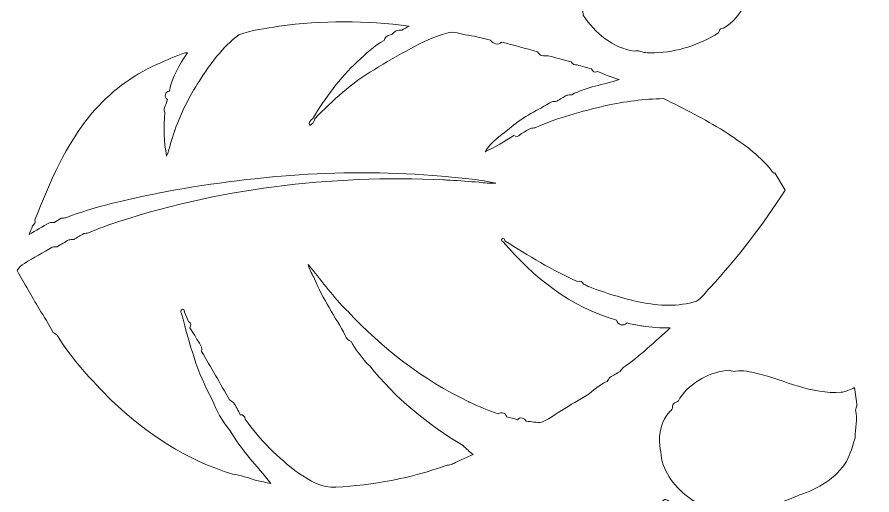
# Model space of a CAD drawing. Header units: millimetres. Extents: x 1315 to 1877, y -2074 to -1612.
# Drawn here: x 1727.9 to 1784, y -1742.3 to -1710.9 of the extents above; entities that cross this region are included whole.
import ezdxf

# ---------------------------------------------------------------- set-up
doc = ezdxf.new("R2010")
doc.units = ezdxf.units.MM
doc.header["$MEASUREMENT"] = 0
doc.layers.add('Layer 1', color=7, linetype='Continuous')

msp = doc.modelspace()

# ---------------------------------------------------------------- linework, layer by layer
at = {"layer": 'Layer 1', "color": 250, "lineweight": 9}
for points, knots in [([(1768.3881, -1713.1938), (1766.9894, -1712.9785), (1765.7933, -1712.0002), (1765.0351, -1710.833), (1765.0351, -1710.833), (1765.0282, -1710.7831), (1765.013, -1710.6843), (1765.0063, -1710.6343), (1765.0063, -1710.6343), (1765.0326, -1710.4399), (1764.9241, -1710.2769), (1764.7812, -1710.1537), (1764.7812, -1710.1537), (1764.5959, -1709.9749), (1764.5282, -1709.7189), (1764.4427, -1709.4826), (1764.4427, -1709.4826), (1766.0065, -1709.3936), (1767.5194, -1708.923), (1769.0149, -1708.5107), (1769.0149, -1708.5107), (1769.1541, -1708.5286), (1769.2694, -1708.4835), (1769.3596, -1708.3756), (1769.3596, -1708.3756), (1769.4427, -1708.3327), (1769.6104, -1708.2473), (1769.6935, -1708.2044), (1769.6935, -1708.2044), (1769.7026, -1708.2015), (1769.7199, -1708.1938), (1769.7277, -1708.1905), (1769.7277, -1708.1905), (1770.099, -1708.0532), (1770.4345, -1707.8372), (1770.8033, -1707.6936), (1770.8033, -1707.6936), (1770.8112, -1707.6903), (1770.8267, -1707.6836), (1770.8345, -1707.6803), (1770.8345, -1707.6803), (1771.2716, -1707.5185), (1771.6459, -1707.2311), (1772.0724, -1707.0486), (1772.0724, -1707.0486), (1772.2111, -1707.0279), (1772.3118, -1706.9569), (1772.3744, -1706.8344), (1772.3744, -1706.8344), (1772.6841, -1706.5181), (1773.102, -1706.3167), (1773.4362, -1706.021), (1773.4362, -1706.021), (1774.6259, -1705.0274), (1775.7491, -1703.8674), (1776.3662, -1702.4246), (1776.3662, -1702.4246), (1776.4799, -1702.3409), (1776.5459, -1702.2315), (1776.5659, -1702.0943), (1776.5659, -1702.0943), (1776.7399, -1701.3563), (1776.974, -1700.6337), (1777.1622, -1699.8983), (1777.1622, -1699.8983), (1777.2697, -1699.0926), (1777.3622, -1698.2771), (1777.308, -1697.461), (1777.308, -1697.461), (1777.1629, -1695.9612), (1776.7393, -1694.4119), (1775.6843, -1693.286), (1775.6843, -1693.286), (1774.6427, -1692.072), (1773.0804, -1691.4604), (1772.0631, -1690.2229), (1772.0631, -1690.2229), (1771.695, -1689.763), (1771.5491, -1689.1795), (1771.5379, -1688.6002), (1771.5379, -1688.6002), (1771.6497, -1688.6517), (1771.8733, -1688.7561), (1771.9853, -1688.8076), (1771.9853, -1688.8076), (1772.1556, -1688.9754), (1772.3921, -1689.008), (1772.6189, -1688.9718), (1772.6189, -1688.9718), (1772.8688, -1688.9764), (1773.1095, -1689.0732), (1773.3592, -1689.038), (1773.3592, -1689.038), (1773.4989, -1689.0245), (1773.637, -1689.0159), (1773.7757, -1689.0105), (1773.7757, -1689.0105), (1774.858, -1688.9558), (1775.9468, -1688.7794), (1777.0288, -1688.9099), (1777.0288, -1688.9099), (1777.7734, -1689.01), (1778.3763, -1689.4841), (1778.9335, -1689.9496), (1778.9335, -1689.9496), (1780.2094, -1691.0459), (1781.31, -1692.3544), (1782.1496, -1693.813), (1782.1496, -1693.813), (1782.1545, -1693.8198), (1782.1619, -1693.8328), (1782.1656, -1693.8393), (1782.1656, -1693.8393), (1782.2442, -1693.9721), (1782.3149, -1694.1084), (1782.3762, -1694.2488), (1782.3762, -1694.2488), (1782.4086, -1694.3744), (1782.4712, -1694.4808), (1782.5649, -1694.5685), (1782.5649, -1694.5685), (1783.2745, -1695.8224), (1783.7185, -1697.2333), (1783.8771, -1698.6642), (1783.8771, -1698.6642), (1783.8847, -1698.8048), (1783.8925, -1698.9455), (1783.8977, -1699.0855), (1783.8977, -1699.0855), (1783.9874, -1700.2751), (1783.7545, -1701.459), (1783.3725, -1702.5825), (1783.3725, -1702.5825), (1783.3267, -1702.6343), (1783.2362, -1702.7384), (1783.1913, -1702.7917), (1783.1913, -1702.7917), (1782.744, -1704.1564), (1781.7225, -1705.2459), (1780.7075, -1706.2274), (1780.7075, -1706.2274), (1780.2121, -1706.6997), (1779.6453, -1707.0875), (1779.1115, -1707.5146), (1779.1115, -1707.5146), (1778.6858, -1707.873), (1778.0718, -1707.9954), (1777.5454, -1707.8101), (1777.5454, -1707.8101), (1777.4778, -1707.8215), (1777.3425, -1707.8446), (1777.2748, -1707.8561), (1777.2748, -1707.8561), (1776.4051, -1707.6127), (1775.463, -1707.6115), (1774.6444, -1708.0273), (1774.6444, -1708.0273), (1774.618, -1708.0679), (1774.5635, -1708.1504), (1774.536, -1708.1907), (1774.536, -1708.1907), (1775.1434, -1708.6331), (1775.5433, -1709.3404), (1775.6888, -1710.0692), (1775.6888, -1710.0692), (1775.3476, -1710.6979), (1774.8806, -1711.3301), (1774.2418, -1711.6707), (1774.2418, -1711.6707), (1774.0882, -1711.6805), (1773.9911, -1711.7537), (1773.9496, -1711.889), (1773.9496, -1711.889), (1773.9496, -1711.889), (1773.9187, -1711.9861), (1773.9187, -1711.9861), (1773.9187, -1711.9861), (1772.6602, -1712.7617), (1771.2104, -1713.2622), (1769.7246, -1713.2971), (1769.7246, -1713.2971), (1769.4089, -1713.2976), (1769.0804, -1713.3248), (1768.7806, -1713.2035), (1768.7806, -1713.2035), (1768.6516, -1713.1486), (1768.5221, -1713.1458), (1768.3881, -1713.1938)], [0, 0, 0, 0, 0.0208333, 0.0208333, 0.0208333, 0.0208333, 0.0416667, 0.0416667, 0.0416667, 0.0416667, 0.0625, 0.0625, 0.0625, 0.0625, 0.0833333, 0.0833333, 0.0833333, 0.0833333, 0.1041667, 0.1041667, 0.1041667, 0.1041667, 0.125, 0.125, 0.125, 0.125, 0.1458333, 0.1458333, 0.1458333, 0.1458333, 0.1666667, 0.1666667, 0.1666667, 0.1666667, 0.1875, 0.1875, 0.1875, 0.1875, 0.2083333, 0.2083333, 0.2083333, 0.2083333, 0.2291667, 0.2291667, 0.2291667, 0.2291667, 0.25, 0.25, 0.25, 0.25, 0.2708333, 0.2708333, 0.2708333, 0.2708333, 0.2916667, 0.2916667, 0.2916667, 0.2916667, 0.3125, 0.3125, 0.3125, 0.3125, 0.3333333, 0.3333333, 0.3333333, 0.3333333, 0.3541667, 0.3541667, 0.3541667, 0.3541667, 0.375, 0.375, 0.375, 0.375, 0.3958333, 0.3958333, 0.3958333, 0.3958333, 0.4166667, 0.4166667, 0.4166667, 0.4166667, 0.4375, 0.4375, 0.4375, 0.4375, 0.4583333, 0.4583333, 0.4583333, 0.4583333, 0.4791667, 0.4791667, 0.4791667, 0.4791667, 0.5, 0.5, 0.5, 0.5, 0.5208333, 0.5208333, 0.5208333, 0.5208333, 0.5416667, 0.5416667, 0.5416667, 0.5416667, 0.5625, 0.5625, 0.5625, 0.5625, 0.5833333, 0.5833333, 0.5833333, 0.5833333, 0.6041667, 0.6041667, 0.6041667, 0.6041667, 0.625, 0.625, 0.625, 0.625, 0.6458333, 0.6458333, 0.6458333, 0.6458333, 0.6666667, 0.6666667, 0.6666667, 0.6666667, 0.6875, 0.6875, 0.6875, 0.6875, 0.7083333, 0.7083333, 0.7083333, 0.7083333, 0.7291667, 0.7291667, 0.7291667, 0.7291667, 0.75, 0.75, 0.75, 0.75, 0.7708333, 0.7708333, 0.7708333, 0.7708333, 0.7916667, 0.7916667, 0.7916667, 0.7916667, 0.8125, 0.8125, 0.8125, 0.8125, 0.8333333, 0.8333333, 0.8333333, 0.8333333, 0.8541667, 0.8541667, 0.8541667, 0.8541667, 0.875, 0.875, 0.875, 0.875, 0.8958333, 0.8958333, 0.8958333, 0.8958333, 0.9166667, 0.9166667, 0.9166667, 0.9166667, 0.9375, 0.9375, 0.9375, 0.9375, 0.9583333, 0.9583333, 0.9583333, 0.9583333, 1, 1, 1, 1]), ([(1732.7769, -1717.2718), (1733.9278, -1715.9035), (1735.3968, -1714.8017), (1737.0225, -1714.063), (1737.0225, -1714.063), (1737.0346, -1714.0574), (1737.0583, -1714.0483), (1737.0693, -1714.0435), (1737.0693, -1714.0435), (1737.6694, -1713.8027), (1738.2432, -1713.4902), (1738.867, -1713.3059), (1738.867, -1713.3059), (1738.884, -1713.3037), (1738.9176, -1713.301), (1738.9347, -1713.2988), (1738.9347, -1713.2988), (1738.9347, -1713.2988), (1739.0393, -1713.3054), (1739.0393, -1713.3054), (1739.0393, -1713.3054), (1738.5019, -1714.063), (1738.0476, -1714.8932), (1737.8588, -1715.8096), (1737.8588, -1715.8096), (1737.5754, -1715.8453), (1737.4951, -1716.2051), (1737.7304, -1716.3607), (1737.7304, -1716.3607), (1737.6824, -1716.5047), (1737.6391, -1716.6489), (1737.5916, -1716.791), (1737.5916, -1716.791), (1737.4852, -1716.9291), (1737.478, -1717.0724), (1737.5688, -1717.2184), (1737.5688, -1717.2184), (1737.4812, -1718.1723), (1737.489, -1719.1458), (1737.6798, -1720.0868), (1737.6798, -1720.0868), (1737.9042, -1719.5563), (1737.9769, -1718.9778), (1738.1947, -1718.4436), (1738.1947, -1718.4436), (1738.1999, -1718.4314), (1738.2079, -1718.4083), (1738.2119, -1718.3968), (1738.2119, -1718.3968), (1738.6224, -1717.2696), (1739.147, -1716.1786), (1739.8073, -1715.1741), (1739.8073, -1715.1741), (1740.5364, -1714.0455), (1741.344, -1712.9311), (1742.4182, -1712.1055), (1742.4182, -1712.1055), (1743.2601, -1711.7887), (1744.1764, -1711.7193), (1745.0569, -1711.5484), (1745.0569, -1711.5484), (1747.8846, -1711.1721), (1750.7699, -1711.1614), (1753.5986, -1711.544), (1753.5986, -1711.544), (1753.4359, -1711.6322), (1753.2753, -1711.7193), (1753.117, -1711.8049), (1753.117, -1711.8049), (1752.8601, -1711.7703), (1752.6293, -1711.8994), (1752.4761, -1712.0937), (1752.4761, -1712.0937), (1752.4761, -1712.0937), (1752.3688, -1712.1222), (1752.3688, -1712.1222), (1752.3688, -1712.1222), (1752.1757, -1712.1531), (1751.9744, -1712.2882), (1751.967, -1712.4972), (1751.967, -1712.4972), (1751.2855, -1712.8218), (1750.7574, -1713.3739), (1750.2051, -1713.8711), (1750.2051, -1713.8711), (1749.0566, -1714.9722), (1748.08, -1716.2486), (1747.2777, -1717.6198), (1747.2777, -1717.6198), (1747.1012, -1717.6976), (1746.9813, -1717.897), (1747.0842, -1718.0772), (1747.0842, -1718.0772), (1747.2571, -1717.9878), (1747.3577, -1717.8133), (1747.4001, -1717.6253), (1747.4001, -1717.6253), (1748.5934, -1716.4356), (1749.832, -1715.2579), (1751.3025, -1714.412), (1751.3025, -1714.412), (1752.0787, -1713.9056), (1752.8803, -1713.4426), (1753.7088, -1713.0238), (1753.7088, -1713.0238), (1754.4481, -1712.5801), (1755.2489, -1712.2505), (1756.0735, -1711.9989), (1756.0735, -1711.9989), (1756.5341, -1711.8496), (1756.9961, -1712.0878), (1757.4567, -1712.1311), (1757.4567, -1712.1311), (1757.4687, -1712.1334), (1757.4962, -1712.1388), (1757.5094, -1712.1403), (1757.5094, -1712.1403), (1757.9937, -1712.2218), (1758.4663, -1712.3622), (1758.9472, -1712.4671), (1758.9472, -1712.4671), (1759.1237, -1712.6872), (1759.438, -1712.8367), (1759.6727, -1712.5983), (1759.6727, -1712.5983), (1760.4658, -1712.7853), (1761.2476, -1713.0138), (1762.0354, -1713.2234), (1762.0354, -1713.2234), (1762.145, -1713.513), (1762.4654, -1713.5199), (1762.7269, -1713.4938), (1762.7269, -1713.4938), (1763.2364, -1713.6188), (1763.7382, -1713.7727), (1764.25, -1713.8964), (1764.25, -1713.8964), (1764.3319, -1714.0537), (1764.4609, -1714.118), (1764.6392, -1714.088), (1764.6392, -1714.088), (1764.9458, -1714.1793), (1765.2564, -1714.2669), (1765.5662, -1714.3562), (1765.5662, -1714.3562), (1765.6427, -1714.5382), (1765.775, -1714.5975), (1765.9647, -1714.5348), (1765.9647, -1714.5348), (1766.4427, -1714.7057), (1766.9122, -1714.9013), (1767.3963, -1715.0563), (1767.3963, -1715.0563), (1766.3609, -1715.398), (1765.2472, -1715.5329), (1764.2765, -1716.0495), (1764.2765, -1716.0495), (1764.1971, -1716.0573), (1764.0388, -1716.0742), (1763.9582, -1716.0827), (1763.9582, -1716.0827), (1763.7322, -1716.2151), (1763.5086, -1716.3462), (1763.2889, -1716.4812), (1763.2889, -1716.4812), (1763.2076, -1716.4886), (1763.0456, -1716.5044), (1762.965, -1716.513), (1762.965, -1716.513), (1762.0688, -1717.0552), (1761.0973, -1717.4882), (1760.3009, -1718.1789), (1760.3009, -1718.1789), (1759.7022, -1718.6832), (1758.9839, -1719.1026), (1758.5971, -1719.8065), (1758.5971, -1719.8065), (1759.2365, -1719.4804), (1759.8671, -1719.1287), (1760.4665, -1718.731), (1760.4665, -1718.731), (1760.6191, -1718.8335), (1760.7627, -1718.8098), (1760.8985, -1718.6564), (1760.8985, -1718.6564), (1761.1187, -1718.5273), (1761.3399, -1718.3975), (1761.5603, -1718.2637), (1761.5603, -1718.2637), (1761.6403, -1718.2541), (1761.7986, -1718.2372), (1761.8781, -1718.2293), (1761.8781, -1718.2293), (1763.3511, -1717.5485), (1764.9366, -1717.1463), (1766.5104, -1716.7661), (1766.5104, -1716.7661), (1767.7584, -1716.5015), (1769.0263, -1716.3292), (1770.3028, -1716.3062), (1770.3028, -1716.3062), (1771.661, -1716.9571), (1772.9942, -1717.6624), (1774.2802, -1718.4469), (1774.2802, -1718.4469), (1775.3982, -1719.1975), (1776.5658, -1719.9468), (1777.394, -1721.0302), (1777.394, -1721.0302), (1777.4287, -1721.0743), (1777.4957, -1721.1638), (1777.5293, -1721.2084), (1777.5293, -1721.2084), (1777.5293, -1721.2084), (1777.6208, -1721.1739), (1777.6208, -1721.1739), (1777.6208, -1721.1739), (1777.6208, -1721.1739), (1778.2896, -1722.3281), (1778.2896, -1722.3281), (1778.2896, -1722.3281), (1776.8178, -1724.5961), (1775.1907, -1726.7646), (1773.3476, -1728.7449), (1773.3476, -1728.7449), (1773.0537, -1729.0344), (1772.8237, -1729.4075), (1772.4683, -1729.6196), (1772.4683, -1729.6196), (1771.273, -1729.9989), (1769.992, -1729.9191), (1768.7763, -1729.6882), (1768.7763, -1729.6882), (1767.6263, -1729.4179), (1766.4918, -1729.0925), (1765.3929, -1728.6596), (1765.3929, -1728.6596), (1765.3843, -1728.6554), (1765.3661, -1728.6477), (1765.3575, -1728.6434), (1765.3575, -1728.6434), (1765.2835, -1728.6054), (1765.1348, -1728.5281), (1765.0601, -1728.4888), (1765.0601, -1728.4888), (1764.974, -1728.314), (1764.8403, -1728.26), (1764.6584, -1728.3257), (1764.6584, -1728.3257), (1762.9862, -1727.5892), (1761.4283, -1726.6307), (1759.8875, -1725.6544), (1759.8875, -1725.6544), (1759.8891, -1725.351), (1759.4948, -1725.5489), (1759.7712, -1725.7066), (1759.7712, -1725.7066), (1761.7274, -1728.0358), (1764.2527, -1730.0309), (1767.219, -1730.8565), (1767.219, -1730.8565), (1767.2953, -1731.1806), (1767.6781, -1731.2874), (1767.9108, -1731.0455), (1767.9108, -1731.0455), (1768.2093, -1731.1309), (1768.5147, -1731.1831), (1768.8242, -1731.2269), (1768.8242, -1731.2269), (1768.8363, -1731.2291), (1768.8614, -1731.2329), (1768.8733, -1731.2351), (1768.8733, -1731.2351), (1769.4908, -1731.3617), (1770.1221, -1731.3673), (1770.7492, -1731.3707), (1770.7492, -1731.3707), (1769.743, -1732.2716), (1768.762, -1733.216), (1767.6486, -1733.9819), (1767.6486, -1733.9819), (1767.6003, -1734.0465), (1767.5053, -1734.1749), (1767.4583, -1734.2388), (1767.4583, -1734.2388), (1767.2296, -1734.3638), (1767.0047, -1734.4925), (1766.7827, -1734.6211), (1766.7827, -1734.6211), (1766.7352, -1734.6868), (1766.6432, -1734.8182), (1766.5956, -1734.8839), (1766.5956, -1734.8839), (1766.2978, -1735.0397), (1766.0061, -1735.2088), (1765.7536, -1735.4299), (1765.7536, -1735.4299), (1765.2428, -1735.8879), (1764.6041, -1736.1571), (1764.0364, -1736.5303), (1764.0364, -1736.5303), (1763.4469, -1736.8582), (1762.9272, -1737.2984), (1762.3083, -1737.5699), (1762.3083, -1737.5699), (1761.9679, -1737.6021), (1761.6284, -1737.5436), (1761.2943, -1737.4972), (1761.2943, -1737.4972), (1761.1667, -1737.293), (1760.8765, -1737.1983), (1760.7133, -1737.4153), (1760.7133, -1737.4153), (1760.4792, -1737.3354), (1760.24, -1737.2708), (1760, -1737.2204), (1760, -1737.2204), (1759.9595, -1736.9504), (1759.6632, -1736.8898), (1759.4567, -1737.0109), (1759.4567, -1737.0109), (1758.8014, -1736.8268), (1758.1863, -1736.5353), (1757.5706, -1736.2533), (1757.5706, -1736.2533), (1757.5591, -1736.2493), (1757.5358, -1736.2382), (1757.5255, -1736.2335), (1757.5255, -1736.2335), (1754.5189, -1734.7925), (1751.8204, -1732.7252), (1749.5719, -1730.2717), (1749.5719, -1730.2717), (1749.5118, -1730.218), (1749.3916, -1730.1134), (1749.3302, -1730.0603), (1749.3302, -1730.0603), (1748.5162, -1729.1566), (1747.7727, -1728.1953), (1747.0157, -1727.2448), (1747.0157, -1727.2448), (1747.0157, -1727.2448), (1746.9769, -1727.2015), (1746.9769, -1727.2015), (1746.9769, -1727.2015), (1746.9803, -1727.2286), (1746.9884, -1727.2821), (1746.9929, -1727.3084), (1746.9929, -1727.3084), (1747.0963, -1727.6031), (1747.2558, -1727.8728), (1747.3898, -1728.1543), (1747.3898, -1728.1543), (1747.9024, -1729.4741), (1748.7536, -1730.6237), (1749.4087, -1731.8731), (1749.4087, -1731.8731), (1749.4665, -1732.0597), (1749.6087, -1732.2049), (1749.7962, -1732.2675), (1749.7962, -1732.2675), (1750.0423, -1732.782), (1750.4361, -1733.2003), (1750.7727, -1733.6548), (1750.7727, -1733.6548), (1750.8345, -1733.706), (1750.9557, -1733.8069), (1751.0174, -1733.8583), (1751.0174, -1733.8583), (1752.6855, -1735.9878), (1754.8296, -1737.7207), (1757.144, -1739.109), (1757.144, -1739.109), (1757.3584, -1739.3103), (1757.5757, -1739.5114), (1757.8019, -1739.7013), (1757.8019, -1739.7013), (1757.4052, -1739.8501), (1757.0206, -1740.0302), (1756.6444, -1740.2223), (1756.6444, -1740.2223), (1756.5725, -1740.2563), (1756.426, -1740.3228), (1756.3522, -1740.3563), (1756.3522, -1740.3563), (1756.2731, -1740.3701), (1756.1159, -1740.397), (1756.0369, -1740.4108), (1756.0369, -1740.4108), (1753.7173, -1741.2551), (1751.2557, -1741.7066), (1748.7927, -1741.8392), (1748.7927, -1741.8392), (1747.8741, -1741.9392), (1747.0849, -1741.371), (1746.3397, -1740.921), (1746.3397, -1740.921), (1745.0091, -1739.9224), (1743.7884, -1738.744), (1742.8408, -1737.3721), (1742.8408, -1737.3721), (1742.8102, -1737.1638), (1742.7011, -1737.068), (1742.5138, -1737.0849), (1742.5138, -1737.0849), (1742.3854, -1736.8077), (1742.2294, -1736.5467), (1742.0775, -1736.2847), (1742.0775, -1736.2847), (1742.0119, -1736.2372), (1741.8811, -1736.1434), (1741.8154, -1736.0958), (1741.8154, -1736.0958), (1741.2068, -1735.035), (1740.589, -1733.9793), (1739.9735, -1732.9223), (1739.9735, -1732.9223), (1740.0107, -1732.7281), (1739.9581, -1732.5294), (1739.8293, -1732.3809), (1739.8293, -1732.3809), (1739.6138, -1732.0459), (1739.4303, -1731.6921), (1739.2, -1731.3686), (1739.2, -1731.3686), (1739.3077, -1731.2145), (1739.2802, -1731.0746), (1739.1167, -1730.9479), (1739.1167, -1730.9479), (1739.0191, -1730.7506), (1738.9235, -1730.5539), (1738.8498, -1730.3476), (1738.8498, -1730.3476), (1738.8664, -1729.9833), (1738.472, -1730.1783), (1738.6614, -1730.4338), (1738.6614, -1730.4338), (1739.1694, -1732.3629), (1739.6682, -1734.334), (1740.6788, -1736.0728), (1740.6788, -1736.0728), (1740.9224, -1736.8044), (1741.3239, -1737.4839), (1741.8149, -1738.0782), (1741.8149, -1738.0782), (1742.5589, -1739.3677), (1743.5956, -1740.4419), (1744.5284, -1741.59), (1744.5284, -1741.59), (1744.2036, -1741.5308), (1743.8813, -1741.4623), (1743.5579, -1741.3974), (1743.5579, -1741.3974), (1743.0597, -1741.2049), (1742.5404, -1741.0763), (1742.0165, -1740.9765), (1742.0165, -1740.9765), (1739.0097, -1740.0782), (1736.3205, -1738.2988), (1734.066, -1736.1406), (1734.066, -1736.1406), (1732.7411, -1734.8301), (1731.4736, -1733.4312), (1730.4833, -1731.8487), (1730.4833, -1731.8487), (1730.4182, -1731.8024), (1730.2857, -1731.7111), (1730.2208, -1731.6646), (1730.2208, -1731.6646), (1729.9365, -1731.1371), (1729.6373, -1730.6182), (1729.3056, -1730.1196), (1729.3056, -1730.1196), (1728.8262, -1729.2818), (1728.3337, -1728.4501), (1727.8601, -1727.6091), (1727.8601, -1727.6091), (1727.9846, -1727.4206), (1728.1292, -1727.2377), (1728.3372, -1727.1323), (1728.3372, -1727.1323), (1728.9452, -1726.7709), (1729.5692, -1726.4368), (1730.1694, -1726.0615), (1730.1694, -1726.0615), (1730.2502, -1726.0559), (1730.4117, -1726.0419), (1730.4919, -1726.035), (1730.4919, -1726.035), (1730.7481, -1725.8867), (1731.0044, -1725.7382), (1731.2597, -1725.5826), (1731.2597, -1725.5826), (1731.34, -1725.5789), (1731.5, -1725.5702), (1731.5797, -1725.5653), (1731.5797, -1725.5653), (1731.7951, -1725.4359), (1732.0129, -1725.308), (1732.2324, -1725.1779), (1732.2324, -1725.1779), (1732.3117, -1725.1671), (1732.4704, -1725.1454), (1732.5496, -1725.1346), (1732.5496, -1725.1346), (1732.9611, -1724.9375), (1733.3906, -1724.7818), (1733.8199, -1724.6262), (1733.8199, -1724.6262), (1733.8338, -1724.6213), (1733.8617, -1724.6113), (1733.8756, -1724.6063), (1733.8756, -1724.6063), (1740.9261, -1722.2079), (1748.4422, -1721.3095), (1755.8679, -1721.6448), (1755.8679, -1721.6448), (1756.0049, -1721.6571), (1756.1465, -1721.6667), (1756.2886, -1721.6745), (1756.2886, -1721.6745), (1756.9225, -1721.6953), (1757.553, -1721.7548), (1758.1862, -1721.8005), (1758.1862, -1721.8005), (1758.5497, -1721.8451), (1758.9171, -1721.8752), (1759.286, -1721.8707), (1759.286, -1721.8707), (1758.1274, -1721.5778), (1756.9221, -1721.5229), (1755.7364, -1721.3968), (1755.7364, -1721.3968), (1749.5191, -1720.8551), (1743.2358, -1721.3494), (1737.1139, -1722.5203), (1737.1139, -1722.5203), (1735.0732, -1722.9572), (1733.0123, -1723.375), (1731.062, -1724.1338), (1731.062, -1724.1338), (1730.9832, -1724.1428), (1730.8244, -1724.1615), (1730.7443, -1724.1711), (1730.7443, -1724.1711), (1730.5965, -1724.2614), (1730.4486, -1724.3517), (1730.3055, -1724.4423), (1730.3055, -1724.4423), (1730.2252, -1724.446), (1730.0651, -1724.4546), (1729.9848, -1724.4585), (1729.9848, -1724.4585), (1729.5387, -1724.72), (1729.0901, -1724.9769), (1728.6485, -1725.2405), (1728.6485, -1725.2405), (1728.725, -1725.051), (1728.801, -1724.8602), (1728.8773, -1724.6676), (1728.8773, -1724.6676), (1729.0206, -1724.5695), (1729.0716, -1724.436), (1729.0327, -1724.2659), (1729.0327, -1724.2659), (1730.0129, -1721.8091), (1731.0419, -1719.3072), (1732.7769, -1717.2718)], [0, 0, 0, 0, 0.006993, 0.006993, 0.006993, 0.006993, 0.013986, 0.013986, 0.013986, 0.013986, 0.020979, 0.020979, 0.020979, 0.020979, 0.027972, 0.027972, 0.027972, 0.027972, 0.034965, 0.034965, 0.034965, 0.034965, 0.041958, 0.041958, 0.041958, 0.041958, 0.048951, 0.048951, 0.048951, 0.048951, 0.0559441, 0.0559441, 0.0559441, 0.0559441, 0.0629371, 0.0629371, 0.0629371, 0.0629371, 0.0699301, 0.0699301, 0.0699301, 0.0699301, 0.0769231, 0.0769231, 0.0769231, 0.0769231, 0.0839161, 0.0839161, 0.0839161, 0.0839161, 0.0909091, 0.0909091, 0.0909091, 0.0909091, 0.0979021, 0.0979021, 0.0979021, 0.0979021, 0.1048951, 0.1048951, 0.1048951, 0.1048951, 0.1118881, 0.1118881, 0.1118881, 0.1118881, 0.1188811, 0.1188811, 0.1188811, 0.1188811, 0.1258741, 0.1258741, 0.1258741, 0.1258741, 0.1328671, 0.1328671, 0.1328671, 0.1328671, 0.1398601, 0.1398601, 0.1398601, 0.1398601, 0.1468531, 0.1468531, 0.1468531, 0.1468531, 0.1538462, 0.1538462, 0.1538462, 0.1538462, 0.1608392, 0.1608392, 0.1608392, 0.1608392, 0.1678322, 0.1678322, 0.1678322, 0.1678322, 0.1748252, 0.1748252, 0.1748252, 0.1748252, 0.1818182, 0.1818182, 0.1818182, 0.1818182, 0.1888112, 0.1888112, 0.1888112, 0.1888112, 0.1958042, 0.1958042, 0.1958042, 0.1958042, 0.2027972, 0.2027972, 0.2027972, 0.2027972, 0.2097902, 0.2097902, 0.2097902, 0.2097902, 0.2167832, 0.2167832, 0.2167832, 0.2167832, 0.2237762, 0.2237762, 0.2237762, 0.2237762, 0.2307692, 0.2307692, 0.2307692, 0.2307692, 0.2377622, 0.2377622, 0.2377622, 0.2377622, 0.2447552, 0.2447552, 0.2447552, 0.2447552, 0.2517483, 0.2517483, 0.2517483, 0.2517483, 0.2587413, 0.2587413, 0.2587413, 0.2587413, 0.2657343, 0.2657343, 0.2657343, 0.2657343, 0.2727273, 0.2727273, 0.2727273, 0.2727273, 0.2797203, 0.2797203, 0.2797203, 0.2797203, 0.2867133, 0.2867133, 0.2867133, 0.2867133, 0.2937063, 0.2937063, 0.2937063, 0.2937063, 0.3006993, 0.3006993, 0.3006993, 0.3006993, 0.3076923, 0.3076923, 0.3076923, 0.3076923, 0.3146853, 0.3146853, 0.3146853, 0.3146853, 0.3216783, 0.3216783, 0.3216783, 0.3216783, 0.3286713, 0.3286713, 0.3286713, 0.3286713, 0.3356643, 0.3356643, 0.3356643, 0.3356643, 0.3426573, 0.3426573, 0.3426573, 0.3426573, 0.3496503, 0.3496503, 0.3496503, 0.3496503, 0.3566434, 0.3566434, 0.3566434, 0.3566434, 0.3636364, 0.3636364, 0.3636364, 0.3636364, 0.3706294, 0.3706294, 0.3706294, 0.3706294, 0.3776224, 0.3776224, 0.3776224, 0.3776224, 0.3846154, 0.3846154, 0.3846154, 0.3846154, 0.3916084, 0.3916084, 0.3916084, 0.3916084, 0.3986014, 0.3986014, 0.3986014, 0.3986014, 0.4055944, 0.4055944, 0.4055944, 0.4055944, 0.4125874, 0.4125874, 0.4125874, 0.4125874, 0.4195804, 0.4195804, 0.4195804, 0.4195804, 0.4265734, 0.4265734, 0.4265734, 0.4265734, 0.4335664, 0.4335664, 0.4335664, 0.4335664, 0.4405594, 0.4405594, 0.4405594, 0.4405594, 0.4475524, 0.4475524, 0.4475524, 0.4475524, 0.4545455, 0.4545455, 0.4545455, 0.4545455, 0.4615385, 0.4615385, 0.4615385, 0.4615385, 0.4685315, 0.4685315, 0.4685315, 0.4685315, 0.4755245, 0.4755245, 0.4755245, 0.4755245, 0.4825175, 0.4825175, 0.4825175, 0.4825175, 0.4895105, 0.4895105, 0.4895105, 0.4895105, 0.4965035, 0.4965035, 0.4965035, 0.4965035, 0.5034965, 0.5034965, 0.5034965, 0.5034965, 0.5104895, 0.5104895, 0.5104895, 0.5104895, 0.5174825, 0.5174825, 0.5174825, 0.5174825, 0.5244755, 0.5244755, 0.5244755, 0.5244755, 0.5314685, 0.5314685, 0.5314685, 0.5314685, 0.5384615, 0.5384615, 0.5384615, 0.5384615, 0.5454545, 0.5454545, 0.5454545, 0.5454545, 0.5524476, 0.5524476, 0.5524476, 0.5524476, 0.5594406, 0.5594406, 0.5594406, 0.5594406, 0.5664336, 0.5664336, 0.5664336, 0.5664336, 0.5734266, 0.5734266, 0.5734266, 0.5734266, 0.5804196, 0.5804196, 0.5804196, 0.5804196, 0.5874126, 0.5874126, 0.5874126, 0.5874126, 0.5944056, 0.5944056, 0.5944056, 0.5944056, 0.6013986, 0.6013986, 0.6013986, 0.6013986, 0.6083916, 0.6083916, 0.6083916, 0.6083916, 0.6153846, 0.6153846, 0.6153846, 0.6153846, 0.6223776, 0.6223776, 0.6223776, 0.6223776, 0.6293706, 0.6293706, 0.6293706, 0.6293706, 0.6363636, 0.6363636, 0.6363636, 0.6363636, 0.6433566, 0.6433566, 0.6433566, 0.6433566, 0.6503497, 0.6503497, 0.6503497, 0.6503497, 0.6573427, 0.6573427, 0.6573427, 0.6573427, 0.6643357, 0.6643357, 0.6643357, 0.6643357, 0.6713287, 0.6713287, 0.6713287, 0.6713287, 0.6783217, 0.6783217, 0.6783217, 0.6783217, 0.6853147, 0.6853147, 0.6853147, 0.6853147, 0.6923077, 0.6923077, 0.6923077, 0.6923077, 0.6993007, 0.6993007, 0.6993007, 0.6993007, 0.7062937, 0.7062937, 0.7062937, 0.7062937, 0.7132867, 0.7132867, 0.7132867, 0.7132867, 0.7202797, 0.7202797, 0.7202797, 0.7202797, 0.7272727, 0.7272727, 0.7272727, 0.7272727, 0.7342657, 0.7342657, 0.7342657, 0.7342657, 0.7412587, 0.7412587, 0.7412587, 0.7412587, 0.7482517, 0.7482517, 0.7482517, 0.7482517, 0.7552448, 0.7552448, 0.7552448, 0.7552448, 0.7622378, 0.7622378, 0.7622378, 0.7622378, 0.7692308, 0.7692308, 0.7692308, 0.7692308, 0.7762238, 0.7762238, 0.7762238, 0.7762238, 0.7832168, 0.7832168, 0.7832168, 0.7832168, 0.7902098, 0.7902098, 0.7902098, 0.7902098, 0.7972028, 0.7972028, 0.7972028, 0.7972028, 0.8041958, 0.8041958, 0.8041958, 0.8041958, 0.8111888, 0.8111888, 0.8111888, 0.8111888, 0.8181818, 0.8181818, 0.8181818, 0.8181818, 0.8251748, 0.8251748, 0.8251748, 0.8251748, 0.8321678, 0.8321678, 0.8321678, 0.8321678, 0.8391608, 0.8391608, 0.8391608, 0.8391608, 0.8461538, 0.8461538, 0.8461538, 0.8461538, 0.8531469, 0.8531469, 0.8531469, 0.8531469, 0.8601399, 0.8601399, 0.8601399, 0.8601399, 0.8671329, 0.8671329, 0.8671329, 0.8671329, 0.8741259, 0.8741259, 0.8741259, 0.8741259, 0.8811189, 0.8811189, 0.8811189, 0.8811189, 0.8881119, 0.8881119, 0.8881119, 0.8881119, 0.8951049, 0.8951049, 0.8951049, 0.8951049, 0.9020979, 0.9020979, 0.9020979, 0.9020979, 0.9090909, 0.9090909, 0.9090909, 0.9090909, 0.9160839, 0.9160839, 0.9160839, 0.9160839, 0.9230769, 0.9230769, 0.9230769, 0.9230769, 0.9300699, 0.9300699, 0.9300699, 0.9300699, 0.9370629, 0.9370629, 0.9370629, 0.9370629, 0.9440559, 0.9440559, 0.9440559, 0.9440559, 0.951049, 0.951049, 0.951049, 0.951049, 0.958042, 0.958042, 0.958042, 0.958042, 0.965035, 0.965035, 0.965035, 0.965035, 0.972028, 0.972028, 0.972028, 0.972028, 0.979021, 0.979021, 0.979021, 0.979021, 0.986014, 0.986014, 0.986014, 0.986014, 1, 1, 1, 1]), ([(1770.3956, -1745.8295), (1770.2661, -1745.0921), (1770.1582, -1744.3475), (1770.0692, -1743.6042), (1770.0692, -1743.6042), (1770.0902, -1743.5383), (1770.1325, -1743.4065), (1770.1537, -1743.3419), (1770.1537, -1743.3419), (1770.0721, -1743.0865), (1770.2355, -1742.4238), (1770.5913, -1742.7084), (1770.5913, -1742.7084), (1771.1953, -1743.1904), (1771.9942, -1743.3165), (1772.7464, -1743.2423), (1772.7464, -1743.2423), (1772.6935, -1743.1644), (1772.5877, -1743.0076), (1772.5347, -1742.9285), (1772.5347, -1742.9285), (1772.4667, -1742.8115), (1772.3664, -1742.7381), (1772.2309, -1742.7072), (1772.2309, -1742.7072), (1771.261, -1742.0716), (1770.4054, -1741.0945), (1770.1754, -1739.9363), (1770.1754, -1739.9363), (1770.1431, -1739.6617), (1770.1004, -1739.3886), (1770.0522, -1739.1151), (1770.0522, -1739.1151), (1769.9746, -1738.3393), (1770.1702, -1737.45), (1770.7189, -1736.8724), (1770.7189, -1736.8724), (1770.84, -1736.7958), (1770.9002, -1736.6868), (1770.8981, -1736.5454), (1770.8981, -1736.5454), (1770.8978, -1736.3878), (1770.974, -1736.2884), (1771.1259, -1736.2487), (1771.1259, -1736.2487), (1771.2625, -1736.2139), (1771.3457, -1736.1256), (1771.3739, -1735.9811), (1771.3739, -1735.9811), (1772.1139, -1734.9305), (1773.3808, -1734.2288), (1774.6643, -1734.1501), (1774.6643, -1734.1501), (1774.7825, -1734.2277), (1774.9085, -1734.248), (1775.0419, -1734.2097), (1775.0419, -1734.2097), (1775.515, -1734.1189), (1775.9881, -1734.2834), (1776.4521, -1734.3583), (1776.4521, -1734.3583), (1778.2754, -1734.8258), (1780.0383, -1735.7473), (1781.9681, -1735.602), (1781.9681, -1735.602), (1782.2791, -1735.5723), (1782.5565, -1735.4222), (1782.8374, -1735.2968), (1782.8374, -1735.2968), (1782.8937, -1735.6987), (1782.9725, -1736.0988), (1783.0036, -1736.5031), (1783.0036, -1736.5031), (1782.9839, -1736.5689), (1782.9418, -1736.7007), (1782.9205, -1736.7653), (1782.9205, -1736.7653), (1783.0748, -1737.3707), (1782.8945, -1737.9825), (1782.8823, -1738.5911), (1782.8823, -1738.5911), (1782.7296, -1739.1172), (1782.5744, -1739.6532), (1782.3239, -1740.1416), (1782.3239, -1740.1416), (1781.6341, -1741.2518), (1780.4563, -1741.9684), (1779.2275, -1742.3464), (1779.2275, -1742.3464), (1778.307, -1742.7955), (1777.2303, -1742.9708), (1776.4658, -1743.699), (1776.4658, -1743.699), (1775.8907, -1744.2885), (1775.3951, -1745.0375), (1775.4096, -1745.8919), (1775.4096, -1745.8919), (1775.3912, -1745.9587), (1775.3561, -1746.0923), (1775.3391, -1746.1588), (1775.3391, -1746.1588), (1775.4726, -1747.497), (1776.1408, -1748.7635), (1777.122, -1749.6767), (1777.122, -1749.6767), (1776.6477, -1750.0148), (1776.18, -1750.4803), (1775.5716, -1750.5228), (1775.5716, -1750.5228), (1775.4315, -1750.5247), (1775.3153, -1750.5791), (1775.2229, -1750.6876), (1775.2229, -1750.6876), (1774.58, -1750.8874), (1773.8867, -1750.6336), (1773.2947, -1750.3703), (1773.2947, -1750.3703), (1772.4033, -1749.8235), (1771.751, -1748.9569), (1771.2756, -1748.0391), (1771.2756, -1748.0391), (1771.1145, -1747.6337), (1770.8295, -1747.2666), (1770.7988, -1746.8195), (1770.7988, -1746.8195), (1770.7583, -1746.7626), (1770.6792, -1746.6512), (1770.64, -1746.5941), (1770.64, -1746.5941), (1770.5956, -1746.4189), (1770.5656, -1746.2416), (1770.5496, -1746.0595), (1770.5496, -1746.0595), (1770.5118, -1746.0022), (1770.4349, -1745.8879), (1770.3956, -1745.8295)], [0, 0, 0, 0, 0.0285714, 0.0285714, 0.0285714, 0.0285714, 0.0571429, 0.0571429, 0.0571429, 0.0571429, 0.0857143, 0.0857143, 0.0857143, 0.0857143, 0.1142857, 0.1142857, 0.1142857, 0.1142857, 0.1428571, 0.1428571, 0.1428571, 0.1428571, 0.1714286, 0.1714286, 0.1714286, 0.1714286, 0.2, 0.2, 0.2, 0.2, 0.2285714, 0.2285714, 0.2285714, 0.2285714, 0.2571429, 0.2571429, 0.2571429, 0.2571429, 0.2857143, 0.2857143, 0.2857143, 0.2857143, 0.3142857, 0.3142857, 0.3142857, 0.3142857, 0.3428571, 0.3428571, 0.3428571, 0.3428571, 0.3714286, 0.3714286, 0.3714286, 0.3714286, 0.4, 0.4, 0.4, 0.4, 0.4285714, 0.4285714, 0.4285714, 0.4285714, 0.4571429, 0.4571429, 0.4571429, 0.4571429, 0.4857143, 0.4857143, 0.4857143, 0.4857143, 0.5142857, 0.5142857, 0.5142857, 0.5142857, 0.5428571, 0.5428571, 0.5428571, 0.5428571, 0.5714286, 0.5714286, 0.5714286, 0.5714286, 0.6, 0.6, 0.6, 0.6, 0.6285714, 0.6285714, 0.6285714, 0.6285714, 0.6571429, 0.6571429, 0.6571429, 0.6571429, 0.6857143, 0.6857143, 0.6857143, 0.6857143, 0.7142857, 0.7142857, 0.7142857, 0.7142857, 0.7428571, 0.7428571, 0.7428571, 0.7428571, 0.7714286, 0.7714286, 0.7714286, 0.7714286, 0.8, 0.8, 0.8, 0.8, 0.8285714, 0.8285714, 0.8285714, 0.8285714, 0.8571429, 0.8571429, 0.8571429, 0.8571429, 0.8857143, 0.8857143, 0.8857143, 0.8857143, 0.9142857, 0.9142857, 0.9142857, 0.9142857, 0.9428571, 0.9428571, 0.9428571, 0.9428571, 1, 1, 1, 1])]:
    msp.add_open_spline(points, degree=3, knots=knots, dxfattribs=at)

doc.saveas('drawing.dxf')
